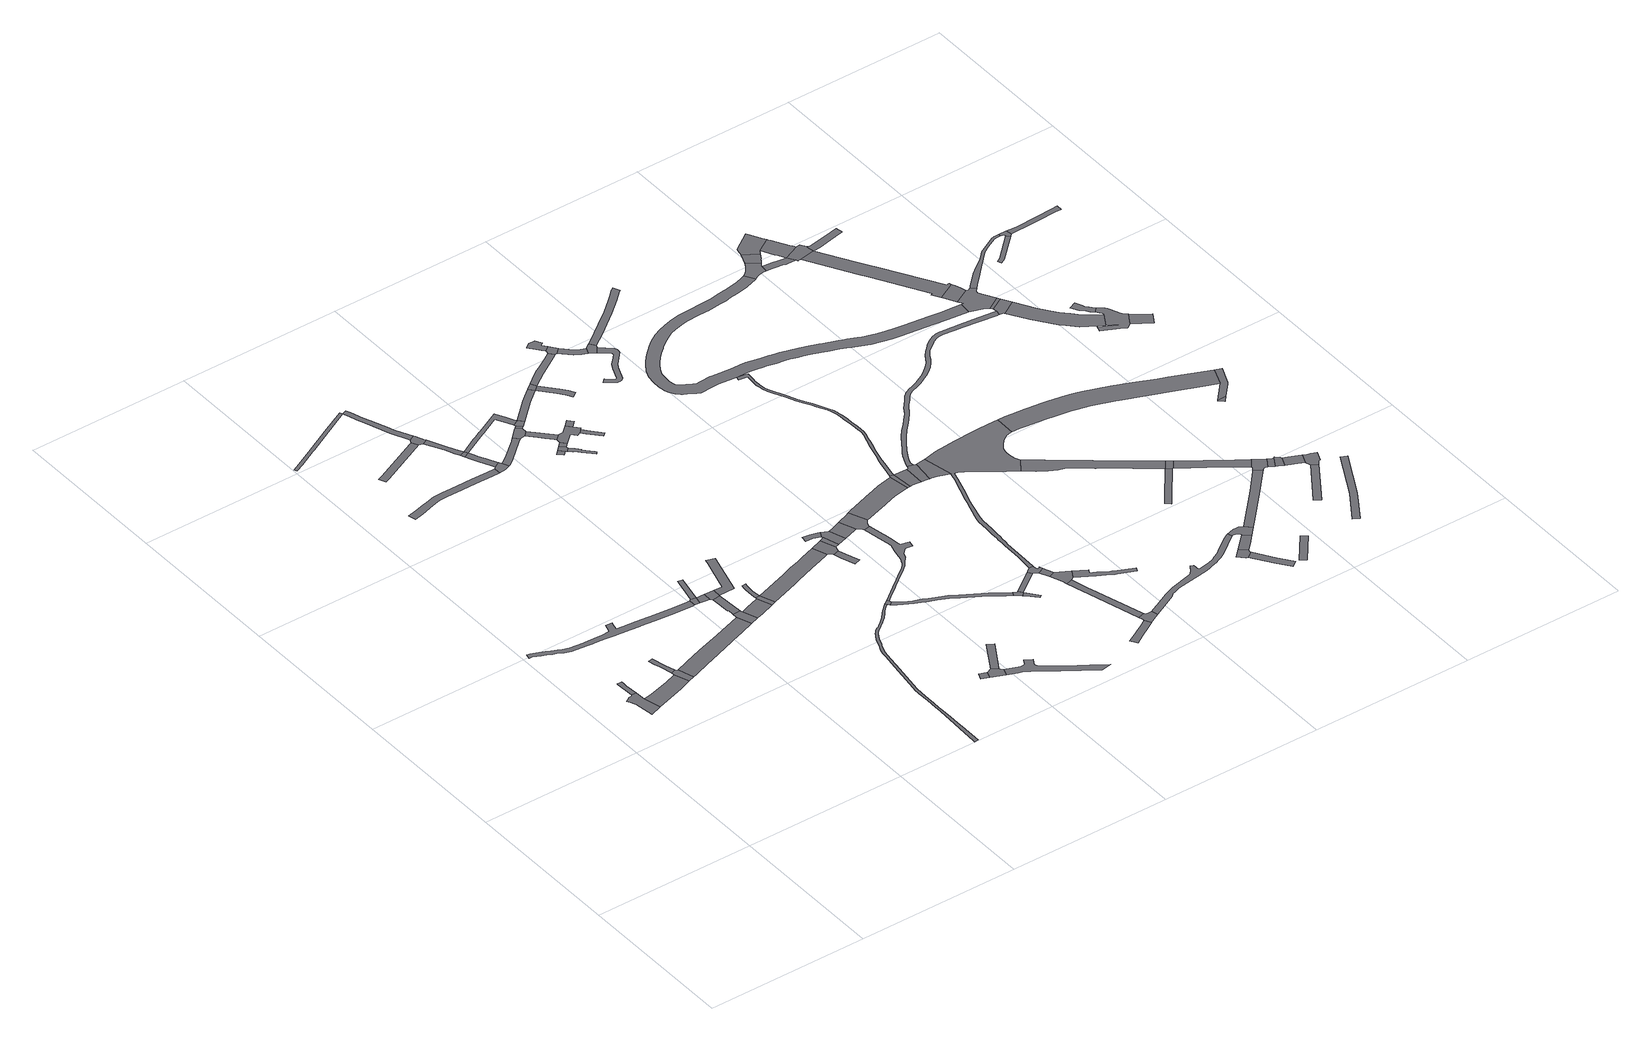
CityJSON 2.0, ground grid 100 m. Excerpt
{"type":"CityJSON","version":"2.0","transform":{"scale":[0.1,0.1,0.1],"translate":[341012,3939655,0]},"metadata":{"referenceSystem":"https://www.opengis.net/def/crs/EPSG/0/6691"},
"CityObjects":{
"road1":{"type":"Road","geometry":[{"type":"MultiSurface","lod":"1","boundaries":[[[0,1,2,3,4,5,6,7,8,9,10,11]]]}]},
"road2":{"type":"Road","geometry":[{"type":"MultiSurface","lod":"1","boundaries":[[[12,13,14,15,16,2,1]]]}]},
"road3":{"type":"Road","attributes":{"function":"2","RoadStructureAttribute.sectionType":"1"},"geometry":[{"type":"MultiSurface","lod":"1","boundaries":[[[17,18,19,20,21,0,11]]]}]},
"road4":{"type":"Road","attributes":{"RoadStructureAttribute.sectionType":"1"},"geometry":[{"type":"MultiSurface","lod":"1","boundaries":[[[22,23,24,25,26,27,28]]]}]},
"road5":{"type":"Road","geometry":[{"type":"MultiSurface","lod":"1","boundaries":[[[29,28,27,19,18,30,31]]]}]},
"road6":{"type":"Road","geometry":[{"type":"MultiSurface","lod":"1","boundaries":[[[32,33,34,35,36,37,38,39,40,41,42,43,44,45,46,47,48,49,50,51,52,53,54,55,56,57,58,59,60,61,62,63,64,65,66,67,68,69,70,71,72,73,74,75,76,77,78,79,80,81]]]}]},
"road7":{"type":"Road","attributes":{"function":"2","RoadStructureAttribute.sectionType":"1"},"geometry":[{"type":"MultiSurface","lod":"1","boundaries":[[[30,82,83,84,85,86,87,88,89,90,91,92,93,31]]]}]},
"road8":{"type":"Road","attributes":{"RoadStructureAttribute.sectionType":"1"},"geometry":[{"type":"MultiSurface","lod":"1","boundaries":[[[94,95,96,97,98,99,100,101,102,103,104,105,106]]]}]},
"road9":{"type":"Road","attributes":{"RoadStructureAttribute.sectionType":"1"},"geometry":[{"type":"MultiSurface","lod":"1","boundaries":[[[107,108,109,110,111,112,113,114,115,116,117,118,119,120,121,122,123,124,125]]]}]},
"road10":{"type":"Road","geometry":[{"type":"MultiSurface","lod":"1","boundaries":[[[126,127,57,56,128]]]}]},
"road11":{"type":"Road","attributes":{"RoadStructureAttribute.sectionType":"1"},"geometry":[{"type":"MultiSurface","lod":"1","boundaries":[[[129,130,131,132,133,134,135]]]}]},
"road12":{"type":"Road","attributes":{"RoadStructureAttribute.sectionType":"1"},"geometry":[{"type":"MultiSurface","lod":"1","boundaries":[[[136,126,128,137,138]]]}]},
"road13":{"type":"Road","geometry":[{"type":"MultiSurface","lod":"1","boundaries":[[[139,140,89,88,141,142]]]}]},
"road14":{"type":"Road","attributes":{"RoadStructureAttribute.sectionType":"1"},"geometry":[{"type":"MultiSurface","lod":"1","boundaries":[[[126,143,144,145,146,127]]]}]},
"road15":{"type":"Road","attributes":{"RoadStructureAttribute.sectionType":"1"},"geometry":[{"type":"MultiSurface","lod":"1","boundaries":[[[147,148,149,150,140,139,151]]]}]},
"road16":{"type":"Road","geometry":[{"type":"MultiSurface","lod":"1","boundaries":[[[152,153,136,138,147,151]]]}]},
"road17":{"type":"Road","attributes":{"function":"2","RoadStructureAttribute.sectionType":"1"},"geometry":[{"type":"MultiSurface","lod":"1","boundaries":[[[154,155,142,141,156,157]]]}]},
"road18":{"type":"Road","attributes":{"RoadStructureAttribute.sectionType":"1"},"geometry":[{"type":"MultiSurface","lod":"1","boundaries":[[[106,158,159,160,161,162,163,164,165,166,167,168,169]]]}]},
"road19":{"type":"Road","geometry":[{"type":"MultiSurface","lod":"1","boundaries":[[[170,154,157,171,172,173,174]]]}]},
"road20":{"type":"Road","geometry":[{"type":"MultiSurface","lod":"1","boundaries":[[[134,175,176,177,178,163,162,135]]]}]},
"road21":{"type":"Road","attributes":{"RoadStructureAttribute.sectionType":"1"},"geometry":[{"type":"MultiSurface","lod":"1","boundaries":[[[152,179,180,181,182,183,184,153]]]}]},
"road22":{"type":"Road","geometry":[{"type":"MultiSurface","lod":"1","boundaries":[[[173,185,186,187,188,189,190,191,192,193,194,174]]]}]},
"road23":{"type":"Road","attributes":{"RoadStructureAttribute.sectionType":"1"},"geometry":[{"type":"MultiSurface","lod":"1","boundaries":[[[195,196,197,198,199,200,201,202,203,204,205,206,207,208,209,210,211,212,213,214,215,216,217,218,219,220,221,222,223,224,225,226,227,228,229,230,231,232,233,234,235,236,237,238,239,240,241,242,243,244,245,246,247,248,249,250,251,252,253,254,255,256,257,258,259,260,261,262,263,264,265,266,267,268,269]]]}]},
"road24":{"type":"Road","geometry":[{"type":"MultiSurface","lod":"1","boundaries":[[[270,271,272,273,274]]]}]},
"road25":{"type":"Road","attributes":{"RoadStructureAttribute.sectionType":"1"},"geometry":[{"type":"MultiSurface","lod":"1","boundaries":[[[275,276,277,278,273,272,279,280,281,282,283,284,285]]]}]},
"road26":{"type":"Road","geometry":[{"type":"MultiSurface","lod":"1","boundaries":[[[286,287,288,289,290,291,292,285,284,293,107,125]]]}]},
"road27":{"type":"Road","geometry":[{"type":"MultiSurface","lod":"1","boundaries":[[[294,295,296,297]]]}]},
"road28":{"type":"Road","geometry":[{"type":"MultiSurface","lod":"1","boundaries":[[[298,299,300,301,302,303,304,305,294,297]]]}]},
"road29":{"type":"Road","attributes":{"RoadStructureAttribute.sectionType":"1"},"geometry":[{"type":"MultiSurface","lod":"1","boundaries":[[[306,307,308,309,310,311,312,313,314,270,315,316,317,318,176,175,319,320,321,271,270,274,322,323,324,325,326,327,328,329,330]]]}]},
"road30":{"type":"Road","attributes":{"RoadStructureAttribute.sectionType":"1"},"geometry":[{"type":"MultiSurface","lod":"1","boundaries":[[[331,332,333,291,290,334,335,336,337,338,339]]]}]},
"road31":{"type":"Road","attributes":{"function":"2","RoadStructureAttribute.sectionType":"1"},"geometry":[{"type":"MultiSurface","lod":"1","boundaries":[[[340,341,342,343,344,345,346,347,348,349,350,351,172,171]]]}]},
"road32":{"type":"Road","attributes":{"RoadStructureAttribute.sectionType":"1"},"geometry":[{"type":"MultiSurface","lod":"1","boundaries":[[[302,352,353,303]]]}]},
"road33":{"type":"Road","geometry":[{"type":"MultiSurface","lod":"1","boundaries":[[[354,355,356,357,358,269,268,359]]]}]},
"road34":{"type":"Road","geometry":[{"type":"MultiSurface","lod":"1","boundaries":[[[360,361,362,363,364,365,339,338,366]]]}]},
"road35":{"type":"Road","geometry":[{"type":"MultiSurface","lod":"1","boundaries":[[[367,368,369,370]]]}]},
"road36":{"type":"Road","geometry":[{"type":"MultiSurface","lod":"1","boundaries":[[[371,372,373,374,367,370]]]}]},
"road37":{"type":"Road","attributes":{"RoadStructureAttribute.sectionType":"1"},"geometry":[{"type":"MultiSurface","lod":"1","boundaries":[[[362,361,375,376]]]}]},
"road38":{"type":"Road","attributes":{"RoadStructureAttribute.sectionType":"1"},"geometry":[{"type":"MultiSurface","lod":"1","boundaries":[[[377,378,379,380,381,360,366]]]}]},
"road39":{"type":"Road","attributes":{"RoadStructureAttribute.sectionType":"1"},"geometry":[{"type":"MultiSurface","lod":"1","boundaries":[[[374,373,382,383]]]}]},
"road40":{"type":"Road","attributes":{"RoadStructureAttribute.sectionType":"1"},"geometry":[{"type":"MultiSurface","lod":"1","boundaries":[[[384,385,386,387,388,389,390,391,392,393,394,395,396,397,398,399,400,401,402,403,404,299,298]]]}]},
"road41":{"type":"Road","geometry":[{"type":"MultiSurface","lod":"1","boundaries":[[[375,405,406,306,330,376]]]}]},
"road42":{"type":"Road","attributes":{"RoadStructureAttribute.sectionType":"1"},"geometry":[{"type":"MultiSurface","lod":"1","boundaries":[[[407,408,409,410,411,412,413,414,415,416,417,418,372,371]]]}]},
"road43":{"type":"Road","geometry":[{"type":"MultiSurface","lod":"1","boundaries":[[[419,420,421,422,381,380,383,382,423,424,425,426,427,428]]]}]},
"road44":{"type":"Road","geometry":[{"type":"MultiSurface","lod":"1","boundaries":[[[429,430,431,346,345,432,433]]]}]},
"road45":{"type":"Road","attributes":{"RoadStructureAttribute.sectionType":"1"},"geometry":[{"type":"MultiSurface","lod":"1","boundaries":[[[434,435,436,437,429,433]]]}]},
"road46":{"type":"Road","geometry":[{"type":"MultiSurface","lod":"1","boundaries":[[[438,439,440,441,442,443,444]]]}]},
"road47":{"type":"Road","attributes":{"RoadStructureAttribute.sectionType":"1"},"geometry":[{"type":"MultiSurface","lod":"1","boundaries":[[[405,445,446,447,448,449,406]]]}]},
"road48":{"type":"Road","attributes":{"RoadStructureAttribute.sectionType":"1"},"geometry":[{"type":"MultiSurface","lod":"1","boundaries":[[[450,451,452,453,454,455,456,457,458,459,460,461,462,463,464,465,466,467,468,469,470,471,472,473,474,475,476,477,354,359]]]}]},
"road49":{"type":"Road","attributes":{"function":"2","RoadStructureAttribute.sectionType":"1"},"geometry":[{"type":"MultiSurface","lod":"1","boundaries":[[[478,431,430,479,480,481]]]}]},
"road50":{"type":"Road","geometry":[{"type":"MultiSurface","lod":"1","boundaries":[[[482,483,484,419,428]]]}]},
"road51":{"type":"Road","attributes":{"RoadStructureAttribute.sectionType":"1"},"geometry":[{"type":"MultiSurface","lod":"1","boundaries":[[[485,486,487,488,426,425]]]}]},
"road52":{"type":"Road","geometry":[{"type":"MultiSurface","lod":"1","boundaries":[[[489,481,480,490,491,492,438,444]]]}]},
"road53":{"type":"Road","geometry":[{"type":"MultiSurface","lod":"1","boundaries":[[[355,493,494,495,496,497,498,499,500,501,502,503,504,505,506,507,508,509,510,511,512,513,514,515,516,517,518,519,520,521,522,523,524,525,526,527,528,529,530,531,532,533,356]]]}]},
"road54":{"type":"Road","attributes":{"function":"2","RoadStructureAttribute.sectionType":"1"},"geometry":[{"type":"MultiSurface","lod":"1","boundaries":[[[534,535,491,490,536,537]]]}]},
"road55":{"type":"Road","geometry":[{"type":"MultiSurface","lod":"1","boundaries":[[[538,447,446,539]]]}]},
"road56":{"type":"Road","attributes":{"RoadStructureAttribute.sectionType":"1"},"geometry":[{"type":"MultiSurface","lod":"1","boundaries":[[[446,540,541,542,543,544,545,539]]]}]},
"road57":{"type":"Road","geometry":[{"type":"MultiSurface","lod":"1","boundaries":[[[546,516,515,547,548,549,550,551,552,553,534,537]]]}]},
"road58":{"type":"Road","geometry":[{"type":"MultiSurface","lod":"1","boundaries":[[[554,555,465,464,556,557]]]}]},
"road59":{"type":"Road","geometry":[{"type":"MultiSurface","lod":"1","boundaries":[[[556,558,559,560,561,557]]]}]},
"road60":{"type":"Road","attributes":{"RoadStructureAttribute.sectionType":"1"},"geometry":[{"type":"MultiSurface","lod":"1","boundaries":[[[562,563,564,565,566,538,539,567,568,569,570]]]}]},
"road61":{"type":"Road","attributes":{"RoadStructureAttribute.sectionType":"1"},"geometry":[{"type":"MultiSurface","lod":"1","boundaries":[[[571,572,573,574,554,557]]]}]},
"road62":{"type":"Road","attributes":{"RoadStructureAttribute.sectionType":"1"},"geometry":[{"type":"MultiSurface","lod":"1","boundaries":[[[575,576,577,578,579,580,581,582,583]]]}]},
"road63":{"type":"Road","geometry":[{"type":"MultiSurface","lod":"1","boundaries":[[[584,585,586,587,588,589,590,591,592,593,594]]]}]},
"road64":{"type":"Road","attributes":{"function":"2","RoadStructureAttribute.sectionType":"1"},"geometry":[{"type":"MultiSurface","lod":"1","boundaries":[[[595,596,597,598,599,600,551,550,601,602,603,604,605,606,607]]]}]},
"road65":{"type":"Road","geometry":[{"type":"MultiSurface","lod":"1","boundaries":[[[608,609,610,611,612,613,614,615,616,573,572]]]}]},
"road66":{"type":"Road","geometry":[{"type":"MultiSurface","lod":"1","boundaries":[[[591,590,617,570,569,618,619]]]}]},
"road67":{"type":"Road","attributes":{"RoadStructureAttribute.sectionType":"1"},"geometry":[{"type":"MultiSurface","lod":"1","boundaries":[[[609,608,620,621]]]}]},
"road68":{"type":"Road","attributes":{"RoadStructureAttribute.sectionType":"1"},"geometry":[{"type":"MultiSurface","lod":"1","boundaries":[[[622,623,624,625,626,627,628,629,630]]]}]},
"road69":{"type":"Road","geometry":[{"type":"MultiSurface","lod":"1","boundaries":[[[631,632,625,624,633,578,577,634,635,636]]]}]},
"road70":{"type":"Road","geometry":[{"type":"MultiSurface","lod":"1","boundaries":[[[637,621,620,638,630,629,639,640]]]}]},
"road71":{"type":"Road","attributes":{"RoadStructureAttribute.sectionType":"1"},"geometry":[{"type":"MultiSurface","lod":"1","boundaries":[[[618,641,642,643,644,645,646,619]]]}]},
"road72":{"type":"Road","attributes":{"RoadStructureAttribute.sectionType":"1"},"geometry":[{"type":"MultiSurface","lod":"1","boundaries":[[[647,648,649,650,651,652,653,654,655,656,657,658,659,660,661,662,663,664,665,666,667,668,669,670,671,672,673,674,675,676]]]}]},
"road73":{"type":"Road","geometry":[{"type":"MultiSurface","lod":"1","boundaries":[[[677,644,643,678,647,676,679]]]}]},
"road74":{"type":"Road","geometry":[{"type":"MultiSurface","lod":"1","boundaries":[[[680,681,595,607,682,683]]]}]},
"road75":{"type":"Road","attributes":{"RoadStructureAttribute.sectionType":"1"},"geometry":[{"type":"MultiSurface","lod":"1","boundaries":[[[684,685,686,687,688,689,690,691,692,693,694,695,696,637,640]]]}]},
"road76":{"type":"Road","attributes":{"function":"2","RoadStructureAttribute.sectionType":"1"},"geometry":[{"type":"MultiSurface","lod":"1","boundaries":[[[697,698,680,683,699,700,701,702]]]}]},
"road77":{"type":"Road","geometry":[{"type":"MultiSurface","lod":"1","boundaries":[[[703,704,705,706,707,708,709,697,702]]]}]},
"road78":{"type":"Road","attributes":{"RoadStructureAttribute.sectionType":"1"},"geometry":[{"type":"MultiSurface","lod":"1","boundaries":[[[680,710,711,712,713,714,715,716,717,718,719,720,721,722,723,724,725,726,727,728,729,730,731,732,733,734,735,736,737,738,739,740,741,742,743,744,745,746,747,748,749,750,751,752,753,754,755,756,757,758,759,760,761,762,763,764,765,766,767,768,769,770,771,772,773,774,775,776,777,778,779,780,781,782,783,784,785,786,681]]]}]},
"road79":{"type":"Road","geometry":[{"type":"MultiSurface","lod":"1","boundaries":[[[787,788,705,704,789,790,791,792,793]]]}]},
"road80":{"type":"Road","attributes":{"RoadStructureAttribute.sectionType":"1"},"geometry":[{"type":"MultiSurface","lod":"1","boundaries":[[[794,795,796,797,798,799,800,801,802,803,804,805,806,807,808,677,679]]]}]},
"road81":{"type":"Road","attributes":{"RoadStructureAttribute.sectionType":"1"},"geometry":[{"type":"MultiSurface","lod":"1","boundaries":[[[809,810,811,812,813,814,815,816,817,818,819,820,821,822,823,824,825,826,827,828,829,830,831,615,614,832,833,834,835,836,837,838,839,840,841,842,843,844,845,846,847,848,849,850,851,852,853,854,855,856,857,858,859,860,861,862,863,864,865,866,867,868,869,870,871,872,873,874,875,876,877,878,879,880,881,882,883,884,885,787,793]]]}]},
"road82":{"type":"Road","geometry":[{"type":"MultiSurface","lod":"1","boundaries":[[[886,887,888,889,890,891,892,893,894,895,896,897,898,899,900,901,902,903,904,905,906,907,908,636,635,909,910,911,912,913,914,915,916,917,918,919,920,921,922,923,924,925,926,927,928,929,930]]]}]},
"road83":{"type":"Road","geometry":[{"type":"MultiSurface","lod":"1","boundaries":[[[931,932,933,934,935,936,937,938]]]}]},
"road84":{"type":"Road","attributes":{"RoadStructureAttribute.sectionType":"1"},"geometry":[{"type":"MultiSurface","lod":"1","boundaries":[[[939,940,933,932,941,942,943]]]}]},
"road85":{"type":"Road","attributes":{"RoadStructureAttribute.sectionType":"1"},"geometry":[{"type":"MultiSurface","lod":"1","boundaries":[[[944,945,946,936,935]]]}]},
"road86":{"type":"Road","attributes":{"RoadStructureAttribute.sectionType":"1"},"geometry":[{"type":"MultiSurface","lod":"1","boundaries":[[[947,948,949,950,951,952,953,954,955,956,957,958,959,960,961,962,963,964,965,966,967,968,969,970,971,972,973,974,975,976,977,978,979,980,981,982,983,984,985,750,986,987,988,989,990,991,992,993,994,995,996,997,998,999,1000,1001,1002,1003,1004,1005,1006,1007,1008,1009,1010,1011,1012,1013,1014,1015,1016,1017,1018,1019,1020,1021,1022,1023,1024,1025,1026,1027,1028,1029,1030,1031,1032,1033,1034,1035,1036,1037,1038,1039,1040,1041,1042,1043,1044,1045,1046,1047,1048,1049,1050,1051,1052,1053,1054,1055,1056,1057,1058,1059,1060,1061,1062,1063,1064,1065,1066,1067,1068,1069,1070,1071,1072,1073,1074,1075,1076,1077,1078,1079,1080,1081,1082]]]}]},
"road87":{"type":"Road","attributes":{"function":"3","RoadStructureAttribute.sectionType":"1"},"geometry":[{"type":"MultiSurface","lod":"1","boundaries":[[[1083,1084,1085,1086,1087,1088,1089,1090,1091,1092,1093,1094,1095,863,862,1096,1097,1098,1099,1100,1101,1102,1103,1104,1105,1106,1107,1108,1109,1110,1111]]]}]},
"road88":{"type":"Road","geometry":[{"type":"MultiSurface","lod":"1","boundaries":[[[1112,1113,1114,1115,1116,1117,886,930,1118,1119,1120,1121,1122,1123,1124,1125,1126,946,945,1127,1128]]]}]},
"road89":{"type":"Road","attributes":{"RoadStructureAttribute.sectionType":"1"},"geometry":[{"type":"MultiSurface","lod":"1","boundaries":[[[1129,1130,1131,1132,1133,1134,1135,1136,1137,1138,1139,1140,1141,1142,1143,1144,1145,1146,1147,1148,1149,1150,1151,1152,1153,1154,1155,1156,1157,1158,1159,1160,1161,1162,1163,1164,1165,1166,1167,1168,1169,1170,1171,1172,1173,1174,707,706,1175,1176,1177,1178,1179,1180,1181,1182,1183,1184,1185,1186,1187,1188,1189,1190,1191,1192,1193,1194,1195,1196,1197,1198,1199,1200,1201,1202,1203,1204,1205,1206,1207,1208,1209,1210,1211,1212,1213,1214]]]}]},
"road90":{"type":"Road","attributes":{"RoadStructureAttribute.sectionType":"1"},"geometry":[{"type":"MultiSurface","lod":"1","boundaries":[[[1215,1216,1217,1218,1219,1220,1221,1111]]]}]},
"road91":{"type":"Road","attributes":{"RoadStructureAttribute.sectionType":"1"},"geometry":[{"type":"MultiSurface","lod":"1","boundaries":[[[1222,1223,1224,1225]]]}]},
"road92":{"type":"Road","geometry":[{"type":"MultiSurface","lod":"1","boundaries":[[[1111,1221,1226,1227,1228,1083]]]}]},
"road93":{"type":"Road","attributes":{"RoadStructureAttribute.sectionType":"1"},"geometry":[{"type":"MultiSurface","lod":"1","boundaries":[[[1127,1229,1230,1231,1232,1233,1234,1235,1236,1237,1128]]]}]},
"road94":{"type":"Road","geometry":[{"type":"MultiSurface","lod":"1","boundaries":[[[1238,1239,1240,1241,1242,1243,947,1082,1244,1245,1246,1247,1248,1249,1250,1251,1252,1253,1254]]]}]},
"road95":{"type":"Road","attributes":{"RoadStructureAttribute.sectionType":"1"},"geometry":[{"type":"MultiSurface","lod":"1","boundaries":[[[1255,1256,1257,1258,1259,1260,1261,1262,1238,1254]]]}]},
"road96":{"type":"Road","attributes":{"function":"3","RoadStructureAttribute.sectionType":"1"},"geometry":[{"type":"MultiSurface","lod":"1","boundaries":[[[1263,1264,1265,1266,1267,1268,1269,1228,1227,1270,1271,1272,1273,1274,1275]]]}]},
"road97":{"type":"Road","attributes":{"RoadStructureAttribute.sectionType":"1"},"geometry":[{"type":"MultiSurface","lod":"1","boundaries":[[[1276,1277,1278,1279,1280,1281,1282,1283,1250,1249,1284,1285,1286,1287,1288,1289,1290,1291]]]}]},
"road98":{"type":"Road","geometry":[{"type":"MultiSurface","lod":"1","boundaries":[[[1292,1293,1294,1295,1296,1297,1298,1299,1260,1259]]]}]},
"road99":{"type":"Road","attributes":{"RoadStructureAttribute.sectionType":"1"},"geometry":[{"type":"MultiSurface","lod":"1","boundaries":[[[1300,1301,1302,1303,1304,1293,1292,1305,1306,1307,1308,1276]]]}]},
"road100":{"type":"Road","attributes":{"function":"2","RoadStructureAttribute.sectionType":"1"},"geometry":[{"type":"MultiSurface","lod":"1","boundaries":[[[1309,1310,1311,1312,1313,1314,1315,1316,1317,1318,1319,1320,1321,1322,1323,1324,877,876,1325,1326,1327,1328,1329,1330,1331,1332,1333,1334,1335,1336,1337,1338,1339,1340]]]}]},
"road101":{"type":"Road","geometry":[{"type":"MultiSurface","lod":"1","boundaries":[[[1341,1342,1263,1275,1343,1344,1235,1234,1345,1346,1347]]]}]},
"road102":{"type":"Road","geometry":[{"type":"MultiSurface","lod":"1","boundaries":[[[1348,1349,1350,1351,1300,1276,1291,1352,1353,1354,1355,1356]]]}]},
"road103":{"type":"Road","attributes":{"function":"3","RoadStructureAttribute.sectionType":"1"},"geometry":[{"type":"MultiSurface","lod":"1","boundaries":[[[1357,1358,1359,1341,1347]]]}]},
"road104":{"type":"Road","attributes":{"RoadStructureAttribute.sectionType":"1"},"geometry":[{"type":"MultiSurface","lod":"1","boundaries":[[[1360,1361,1362,1363]]]}]},
"road105":{"type":"Road","geometry":[{"type":"MultiSurface","lod":"1","boundaries":[[[1364,1358,1357,1365,1366,1367,1368,1369]]]}]},
"road106":{"type":"Road","attributes":{"RoadStructureAttribute.sectionType":"7"},"geometry":[{"type":"MultiSurface","lod":"1","boundaries":[[[1370,1371,1372,1373,1374,1375,1355,1354,1376,1377,1378,1379,1380,1381,1382]]]}]},
"road107":{"type":"Road","attributes":{"RoadStructureAttribute.sectionType":"1"},"geometry":[{"type":"MultiSurface","lod":"1","boundaries":[[[1383,1384,1385,1386,1387,1388,1389]]]}]},
"road108":{"type":"Road","attributes":{"function":"3","RoadStructureAttribute.sectionType":"1"},"geometry":[{"type":"MultiSurface","lod":"1","boundaries":[[[1390,1391,1367,1366,1392,1393,1394]]]}]},
"road109":{"type":"Road","attributes":{"RoadStructureAttribute.sectionType":"1"},"geometry":[{"type":"MultiSurface","lod":"1","boundaries":[[[1355,1395,1396,1397,1398,1399,1400,1401,1402,1403,1404,1405,1406,1407,1356]]]}]},
"road110":{"type":"Road","geometry":[{"type":"MultiSurface","lod":"1","boundaries":[[[1363,1362,1408,1409,1410,1411,1412,1413,1390,1394]]]}]},
"road111":{"type":"Road","attributes":{"RoadStructureAttribute.sectionType":"1"},"geometry":[{"type":"MultiSurface","lod":"1","boundaries":[[[1414,1415,1416,1417,1418,1370,1382]]]}]},
"road112":{"type":"Road","geometry":[{"type":"MultiSurface","lod":"1","boundaries":[[[1419,1420,1421,1422,1423,1424,1425,1426,1427,1428,1429,1430,1431,1416,1415,1432,1016,1015,1433,1434,1435,1436]]]}]},
"road113":{"type":"Road","attributes":{"RoadStructureAttribute.sectionType":"1"},"geometry":[{"type":"MultiSurface","lod":"1","boundaries":[[[1437,1438,1439,1440,1419,1436]]]}]},
"road114":{"type":"Road","attributes":{"RoadStructureAttribute.sectionType":"1"},"geometry":[{"type":"MultiSurface","lod":"1","boundaries":[[[1439,1441,1442,1129,1214,1443,1444,1445,1446,1447,1448,1440]]]}]},
"road115":{"type":"Road","geometry":[{"type":"MultiSurface","lod":"1","boundaries":[[[1449,1450,1451,1452]]]}]},
"road116":{"type":"Road","attributes":{"RoadStructureAttribute.sectionType":"1"},"geometry":[{"type":"MultiSurface","lod":"1","boundaries":[[[1453,1454,1455,1456,1457,1458,1459,1447,1446,1460,1461,1462,1463,1464,1465,1466,1467]]]}]},
"road117":{"type":"Road","geometry":[{"type":"MultiSurface","lod":"1","boundaries":[[[1451,1468,1469,1470,1309,1340,1452]]]}]},
"road118":{"type":"Road","geometry":[{"type":"MultiSurface","lod":"1","boundaries":[[[1471,1472,1473,1474,1475,1476,1477,1478,1479,1480,1481]]]}]},
"road119":{"type":"Road","geometry":[{"type":"MultiSurface","lod":"1","boundaries":[[[1466,1482,1483,1484,1485,1486,1487,1488,1489,1490,1491,1492,1493,1494,1495,1496,1497,1498,1499,1481,1480,1500,1501,1502,1467]]]}]},
"road120":{"type":"Road","attributes":{"RoadStructureAttribute.sectionType":"1"},"geometry":[{"type":"MultiSurface","lod":"1","boundaries":[[[1503,1504,1505,1506,1507,1508,1509,1510,1511,1512,1428,1427,1513,1514,1515,1516,1517,1518,1519,1520,1521,1522,1523]]]}]},
"road121":{"type":"Road","geometry":[{"type":"MultiSurface","lod":"1","boundaries":[[[1524,1525,1492,1491,1526,1527]]]}]},
"road122":{"type":"Road","geometry":[{"type":"MultiSurface","lod":"1","boundaries":[[[1528,1529,1530,1531,1532,1533]]]}]},
"road123":{"type":"Road","geometry":[{"type":"MultiSurface","lod":"1","boundaries":[[[1532,1534,1535,1523,1522,1536,1533]]]}]},
"road124":{"type":"Road","attributes":{"RoadStructureAttribute.sectionType":"1"},"geometry":[{"type":"MultiSurface","lod":"1","boundaries":[[[1537,1538,1539,1540,1535,1534,1541,1542,1543,1544]]]}]}
},
"vertices":[
[312,1347,0],[309,1416,0],[279,1415,0],[274,1408,0],[264,1406,0],[256,1406,0],[223,1385,0],[236,1365,0],[242,1352,0],[249,1334,0],[267,1215,0],[338,1241,0],
[304,1495,0],[304,1524,0],[303,1536,0],[274,1536,0],[274,1525,0],
[525,1302,0],[597,1329,0],[563,1417,0],[494,1393,0],[363,1355,0],
[572,1515,0],[552,1598,0],[524,1592,0],[533,1554,0],[543,1516,0],[562,1438,0],[589,1450,0],
[600,1439,0],[637,1343,0],[605,1439,0],
[35,1993,0],[53,1991,0],[97,1972,0],[125,1960,0],[154,1946,0],[186,1934,0],[211,1920,0],[251,1906,0],[341,1895,0],[377,1891,0],[406,1889,0],[441,1886,0],[455,1884,0],[475,1881,0],[510,1875,0],[550,1872,0],[592,1869,0],[592,1868,0],[609,1867,0],[668,1860,0],[674,1860,0],[759,1851,0],[857,1841,0],[994,1833,0],[1010,1833,0],[1011,1878,0],[996,1878,0],[886,1885,0],[860,1886,0],[764,1896,0],[752,1897,0],[678,1905,0],[596,1913,0],[554,1917,0],[564,1956,0],[568,1971,0],[526,1975,0],[510,1923,0],[467,1922,0],[413,1923,0],[380,1924,0],[343,1924,0],[258,1935,0],[223,1948,0],[198,1961,0],[166,1974,0],[138,1987,0],[106,2001,0],[62,2020,0],[41,2024,0],
[660,1350,0],[765,1388,0],[801,1401,0],[982,1464,0],[991,1468,0],[1076,1497,0],[1157,1525,0],[1125,1616,0],[951,1555,0],[797,1507,0],[789,1504,0],[752,1492,0],
[496,4285,0],[336,4204,0],[300,4186,0],[182,4124,0],[163,4114,0],[57,4058,0],[10,4037,0],[18,4019,0],[66,4040,0],[183,4102,0],[194,4107,0],[309,4168,0],[505,4268,0],
[865,3406,0],[816,3407,0],[716,3408,0],[619,3410,0],[516,3410,0],[463,3407,0],[404,3393,0],[375,3385,0],[317,3370,0],[257,3354,0],[269,3308,0],[329,3324,0],[415,3351,0],[470,3364,0],[517,3367,0],[619,3367,0],[712,3365,0],[815,3364,0],[865,3364,0],
[1052,1877,0],[1023,1885,0],[1043,1832,0],
[631,3845,0],[349,3714,0],[321,3703,0],[338,3662,0],[367,3673,0],[667,3812,0],[647,3852,0],
[1105,1876,0],[1078,1828,0],[1103,1825,0],
[1172,1647,0],[1126,1648,0],[1211,1544,0],[1180,1635,0],
[1090,2045,0],[1089,2045,0],[1061,2052,0],[1056,2031,0],
[1114,1809,0],[1119,1688,0],[1125,1688,0],[1126,1649,0],[1164,1816,0],
[1165,1822,0],[1166,1874,0],
[1306,1680,0],[1225,1651,0],[1257,1560,0],[1341,1590,0],
[514,4244,0],[538,4169,0],[551,4134,0],[604,3983,0],[655,3875,0],[690,3891,0],[639,3997,0],[628,4023,0],[584,4136,0],[569,4179,0],[543,4253,0],[533,4278,0],
[1307,1682,0],[1367,1599,0],[1335,1691,0],[1333,1692,0],[1306,1689,0],
[692,3807,0],[723,3822,0],[719,3828,0],[694,3882,0],
[1264,1822,0],[1340,2091,0],[1288,2106,0],[1278,2073,0],[1260,2008,0],[1221,1872,0],
[1329,1725,0],[1328,1749,0],[1331,1775,0],[1333,1800,0],[1335,1816,0],[1310,1813,0],[1307,1797,0],[1304,1775,0],[1303,1743,0],[1303,1722,0],
[1810,1228,0],[1778,1198,0],[1762,1179,0],[1738,1152,0],[1707,1125,0],[1684,1107,0],[1672,1097,0],[1668,1094,0],[1665,1097,0],[1661,1094,0],[1648,1084,0],[1644,1080,0],[1636,1072,0],[1631,1066,0],[1628,1062,0],[1625,1057,0],[1617,1045,0],[1604,1021,0],[1585,977,0],[1582,969,0],[1576,954,0],[1570,940,0],[1563,923,0],[1559,904,0],[1555,877,0],[1549,838,0],[1539,773,0],[1509,569,0],[1507,551,0],[1504,509,0],[1505,437,0],[1504,395,0],[1503,362,0],[1504,319,0],[1503,273,0],[1499,188,0],[1498,143,0],[1492,14,0],[1490,2,0],[1515,3,0],[1517,147,0],[1517,193,0],[1518,251,0],[1518,276,0],[1517,338,0],[1517,358,0],[1518,399,0],[1518,475,0],[1522,549,0],[1556,787,0],[1564,836,0],[1569,875,0],[1573,901,0],[1578,918,0],[1596,963,0],[1598,968,0],[1618,1014,0],[1630,1037,0],[1637,1050,0],[1640,1054,0],[1642,1057,0],[1647,1062,0],[1654,1069,0],[1658,1073,0],[1670,1082,0],[1713,1114,0],[1714,1115,0],[1715,1115,0],[1715,1116,0],[1747,1143,0],[1771,1171,0],[1787,1190,0],[1818,1219,0],[1831,1228,0],[1823,1238,0],
[823,3622,0],[790,3606,0],[800,3584,0],[835,3599,0],[835,3600,0],
[912,3442,0],[878,3507,0],[859,3547,0],[850,3566,0],[814,3553,0],[817,3546,0],[836,3504,0],[848,3478,0],[873,3428,0],[876,3418,0],[913,3439,0],
[884,3364,0],[899,3366,0],[911,3369,0],[917,3371,0],[942,3381,0],[925,3423,0],[922,3424,0],[872,3410,0],
[1904,442,0],[1859,459,0],[1841,416,0],[1887,398,0],
[1970,365,0],[1987,408,0],[1980,416,0],[1975,425,0],[1973,432,0],[1935,455,0],[1926,449,0],[1914,444,0],
[1208,3666,0],[1190,3701,0],[1179,3723,0],[1147,3789,0],[997,3713,0],[985,3707,0],[983,3706,0],[946,3686,0],[926,3676,0],[820,3628,0],[809,3649,0],[777,3708,0],[742,3781,0],[750,3695,0],[776,3637,0],[786,3614,0],[951,3661,0],[993,3683,0],[997,3685,0],[1002,3687,0],[1122,3748,0],[1145,3703,0],[1158,3675,0],[1162,3667,0],[1172,3648,0],
[1078,3543,0],[966,3448,0],[933,3426,0],[953,3386,0],[974,3402,0],[990,3415,0],[1104,3513,0],[1128,3534,0],[1100,3564,0],
[1545,1661,0],[1578,1673,0],[1643,1696,0],[1741,1730,0],[1761,1737,0],[1833,1761,0],[1800,1851,0],[1712,1819,0],[1670,1806,0],[1612,1787,0],[1554,1766,0],[1545,1763,0],
[2080,613,0],[2041,636,0],
[1861,1233,0],[1856,1246,0],[1848,1256,0],[1842,1251,0],[1830,1242,0],[1842,1215,0],
[1190,3565,0],[1191,3597,0],[1164,3626,0],[1157,3619,0],[1120,3584,0],[1105,3569,0],[1161,3538,0],
[1226,3333,0],[1202,3309,0],[1230,3281,0],[1254,3304,0],
[1262,3297,0],[1283,3320,0],[1282,3330,0],[1254,3359,0],
[1203,3608,0],[1177,3637,0],
[1211,3485,0],[1236,3458,0],[1272,3420,0],[1280,3411,0],[1309,3439,0],
[1305,3352,0],[1277,3382,0],
[2033,340,0],[2052,332,0],[2069,325,0],[2093,310,0],[2136,280,0],[2222,220,0],[2403,94,0],[2466,103,0],[2428,129,0],[2378,164,0],[2265,242,0],[2246,255,0],[2158,322,0],[2151,327,0],[2142,347,0],[2149,357,0],[2165,386,0],[2122,411,0],[2102,376,0],[2078,373,0],[2049,385,0],
[1237,3638,0],[1210,3667,0],
[1286,3275,0],[1292,3274,0],[1319,3246,0],[1338,3224,0],[1357,3204,0],[1373,3186,0],[1385,3200,0],[1378,3208,0],[1360,3228,0],[1329,3261,0],[1333,3265,0],[1309,3292,0],
[1386,3479,0],[1346,3443,0],[1343,3440,0],[1336,3440,0],[1364,3406,0],[1390,3376,0],[1409,3384,0],[1432,3404,0],[1440,3416,0],[1413,3450,0],
[1898,1753,0],[1906,1786,0],[1873,1878,0],[1857,1749,0],[1860,1741,0],
[1874,1695,0],[1903,1608,0],[1941,1620,0],[1912,1707,0],
[1915,1935,0],[1905,1940,0],[1859,1953,0],[1817,1959,0],[1810,1921,0],[1854,1916,0],[1898,1900,0],
[1359,3753,0],[1441,3820,0],[1417,3850,0],[1367,3810,0],[1333,3784,0],
[1855,1202,0],[1869,1191,0],[1897,1174,0],[1949,1147,0],[1985,1132,0],[2009,1122,0],[2023,1116,0],[2064,1098,0],[2123,1073,0],[2171,1040,0],[2240,1002,0],[2303,962,0],[2339,936,0],[2378,909,0],[2411,889,0],[2422,911,0],[2392,929,0],[2317,983,0],[2253,1023,0],[2184,1062,0],[2135,1095,0],[2073,1122,0],[2019,1145,0],[2008,1150,0],[1993,1156,0],[1959,1170,0],[1909,1196,0],[1884,1212,0],
[1880,1880,0],[1907,1787,0],[1934,1795,0],[1902,1891,0],
[1434,3470,0],[1447,3482,0],[1420,3511,0],
[1434,3356,0],[1495,3287,0],[1518,3306,0],[1453,3380,0],
[1902,1897,0],[1994,1815,0],[1962,1914,0],[1958,1914,0],
[1884,1269,0],[1918,1294,0],[1942,1312,0],[1962,1328,0],[2001,1358,0],[2043,1389,0],[2076,1414,0],[2103,1438,0],[2122,1461,0],[2148,1491,0],[2150,1493,0],[2156,1510,0],[2162,1527,0],[2194,1555,0],[2240,1549,0],[2248,1588,0],[2195,1598,0],[2191,1619,0],[2186,1658,0],[2177,1714,0],[2175,1721,0],[2165,1775,0],[2157,1820,0],[2119,1813,0],[2134,1724,0],[2137,1707,0],[2147,1652,0],[2151,1621,0],[2148,1612,0],[2136,1564,0],[2128,1526,0],[2120,1497,0],[2109,1470,0],[2104,1462,0],[2094,1446,0],[2069,1423,0],[2036,1399,0],[1994,1367,0],[1964,1345,0],[1911,1303,0],[1877,1278,0],
[2048,1946,0],[2001,1929,0],[2075,1841,0],[2085,1846,0],
[1454,3880,0],[1472,3846,0],
[1520,3727,0],[1547,3692,0],[1570,3655,0],[1604,3676,0],[1580,3714,0],[1551,3752,0],
[2108,1830,0],[2155,1827,0],[2163,1848,0],[2174,1865,0],[2182,1870,0],[2137,1981,0],[2110,1969,0],[2070,1954,0],
[2452,903,0],[2449,900,0],[2448,856,0],[2468,876,0],
[2460,844,0],[2495,807,0],[2513,788,0],[2531,801,0],
[1675,4025,0],[1621,3993,0],[1583,3970,0],[1539,3943,0],[1486,3904,0],[1561,3909,0],[1697,3993,0],[1714,4004,0],[1685,4034,0],
[2599,972,0],[2605,977,0],[2587,1002,0],[2580,997,0],
[2744,196,0],[2822,242,0],[2858,263,0],[2836,299,0],[2782,268,0],[2761,256,0],[2725,236,0],[2671,206,0],[2695,163,0],
[1680,4161,0],[1656,4163,0],[1624,4137,0],[1666,4084,0],[1675,4073,0],[1684,4065,0],[1689,4056,0],[1721,4081,0],[1698,4110,0],[1716,4123,0],[1696,4163,0],
[2498,2091,0],[2402,2071,0],[2359,2057,0],[2298,2037,0],[2240,2019,0],[2164,1991,0],[2208,1879,0],[2279,1903,0],[2335,1920,0],[2393,1939,0],[2435,1950,0],[2511,1964,0],[2518,1965,0],
[2636,964,0],[2675,981,0],[2666,1002,0],[2665,1001,0],[2653,990,0],[2645,1009,0],[2645,1027,0],[2620,1028,0],[2594,1007,0],
[1690,4050,0],[1725,4007,0],[1756,4037,0],
[2661,903,0],[2701,920,0],
[2728,693,0],[2739,653,0],[2830,339,0],[2871,351,0],[2864,366,0],[2772,682,0],[2766,704,0],[2738,809,0],[2699,799,0],
[2895,338,0],[2878,342,0],[2838,312,0],[2865,267,0],[2925,301,0],[2915,341,0],
[2783,871,0],[2691,828,0],[2754,823,0],[2756,825,0],
[1787,3940,0],[1825,3918,0],[1858,3905,0],[1873,3945,0],[1844,3956,0],[1815,3974,0],
[1898,3880,0],[1958,3835,0],[1960,3816,0],[1940,3794,0],[1902,3758,0],[1885,3725,0],[1851,3646,0],[1844,3641,0],[1812,3662,0],[1792,3678,0],[1773,3659,0],[1808,3629,0],[1834,3612,0],[1848,3609,0],[1859,3612,0],[1868,3618,0],[1875,3625,0],[1912,3712,0],[1927,3740,0],[1961,3773,0],[1978,3791,0],[1994,3812,0],[1998,3820,0],[2001,3827,0],[2001,3835,0],[2000,3841,0],[1998,3850,0],[1993,3858,0],[1989,3862,0],[1927,3919,0],
[1908,3970,0],[1871,3901,0],[1933,3935,0],
[2524,2098,0],[2502,2104,0],[2529,1967,0],[2538,1968,0],
[2863,762,0],[2932,722,0],[2943,715,0],[2951,711,0],[2961,707,0],[3062,663,0],[3074,690,0],[2965,738,0],[2956,742,0],[2946,748,0],[2887,783,0],[2850,804,0],[2861,825,0],
[2609,2096,0],[2541,2097,0],[2553,1969,0],[2565,1969,0],[2578,1967,0],[2607,1964,0],
[2637,1960,0],[2658,1957,0],[2675,2100,0],[2662,2104,0],[2627,2116,0],[2620,2096,0],[2610,2096,0],
[2527,2113,0],[2534,2152,0],[2545,2206,0],[2551,2235,0],[2556,2255,0],[2562,2280,0],[2573,2321,0],[2581,2347,0],[2587,2363,0],[2598,2399,0],[2611,2445,0],[2618,2466,0],[2624,2495,0],[2623,2524,0],[2622,2564,0],[2620,2600,0],[2618,2630,0],[2615,2670,0],[2610,2697,0],[2608,2713,0],[2607,2715,0],[2604,2734,0],[2592,2761,0],[2564,2818,0],[2548,2850,0],[2531,2878,0],[2508,2926,0],[2484,2978,0],[2468,3013,0],[2447,3053,0],[2435,3079,0],[2428,3104,0],[2423,3133,0],[2421,3154,0],[2421,3175,0],[2423,3188,0],[2425,3201,0],[2427,3236,0],[2429,3257,0],[2415,3260,0],[2363,3271,0],[2358,3243,0],[2412,3237,0],[2410,3203,0],[2406,3177,0],[2406,3153,0],[2408,3131,0],[2413,3100,0],[2421,3074,0],[2433,3047,0],[2454,3007,0],[2470,2972,0],[2494,2920,0],[2518,2871,0],[2535,2842,0],[2551,2811,0],[2579,2755,0],[2590,2729,0],[2593,2713,0],[2594,2706,0],[2596,2694,0],[2600,2668,0],[2603,2629,0],[2605,2599,0],[2607,2564,0],[2608,2523,0],[2609,2496,0],[2603,2469,0],[2595,2443,0],[2589,2422,0],[2583,2403,0],[2572,2367,0],[2559,2325,0],[2548,2285,0],[2534,2237,0],[2527,2210,0],[2519,2169,0],
[2737,2109,0],[2730,2108,0],[2669,1956,0],[2702,1949,0],[2731,1941,0],[2758,1932,0],[2772,1922,0],
[2013,3992,0],[2164,4107,0],[2165,4107,0],[2253,4181,0],[2282,4209,0],[2304,4230,0],[2319,4238,0],[2298,4277,0],[2297,4276,0],[2279,4265,0],[2252,4240,0],[2212,4203,0],[2138,4141,0],[2103,4114,0],[1987,4026,0],
[2768,1909,0],[2760,1872,0],[2731,1784,0],[2728,1777,0],[2721,1754,0],[2707,1717,0],[2694,1675,0],[2685,1645,0],[2682,1634,0],[2679,1627,0],[2657,1559,0],[2651,1542,0],[2643,1499,0],[2642,1469,0],[2640,1432,0],[2637,1377,0],[2635,1337,0],[2633,1318,0],[2633,1284,0],[2633,1257,0],[2630,1138,0],[2628,1114,0],[2623,1043,0],[2645,1028,0],[2649,1168,0],[2651,1257,0],[2654,1280,0],[2657,1318,0],[2658,1326,0],[2661,1375,0],[2663,1398,0],[2664,1414,0],[2666,1464,0],[2668,1493,0],[2674,1532,0],[2697,1621,0],[2705,1648,0],[2712,1670,0],[2724,1711,0],[2738,1748,0],[2777,1867,0],[2786,1905,0],[2789,1918,0],[2810,1911,0],[2839,1896,0],[2871,1877,0],[2904,1854,0],[2939,1829,0],[2967,1808,0],[2988,1791,0],[2989,1790,0],[3022,1766,0],[3057,1742,0],[3083,1723,0],[3141,1801,0],[3125,1834,0],[3118,1869,0],[3119,1901,0],[3120,1902,0],[3123,1919,0],[3129,1936,0],[3136,1946,0],[3147,1960,0],[3168,1983,0],[3196,2005,0],[3208,2011,0],[3225,2016,0],[3247,2020,0],[3250,2147,0],[3227,2147,0],[3128,2149,0],[3037,2143,0],[3000,2141,0],[2993,2141,0],[2959,2140,0],[2894,2133,0],[2824,2126,0],
[3638,632,0],[3627,628,0],[3604,615,0],[3571,592,0],[3526,559,0],[3492,533,0],[3459,515,0],[3442,506,0],[3412,496,0],[3339,480,0],[3336,481,0],[3332,485,0],[3330,521,0],[3313,531,0],[3306,521,0],[3292,498,0],[3272,477,0],[3261,471,0],[3127,437,0],[3100,426,0],[3063,412,0],[2972,368,0],[2931,348,0],[2948,311,0],[2972,323,0],[3079,378,0],[3090,389,0],[3094,391,0],[3119,401,0],[3151,413,0],[3271,432,0],[3290,434,0],[3331,439,0],[3361,445,0],[3382,452,0],[3401,457,0],[3422,464,0],[3443,472,0],[3460,479,0],[3479,488,0],[3499,498,0],[3508,503,0],[3525,514,0],[3640,602,0],[3647,605,0],
[3597,409,0],[3603,406,0],[3640,434,0],[3639,444,0],[3643,453,0],[3603,493,0],[3554,444,0],[3590,407,0],
[3750,273,0],[3722,311,0],[3683,283,0],[3745,199,0],[3784,227,0],
[3680,492,0],[3730,545,0],[3692,581,0],
[2917,3946,0],[2892,3936,0],[2858,3926,0],[2823,3919,0],[2784,3911,0],[2739,3905,0],[2703,3899,0],[2665,3894,0],[2623,3891,0],[2582,3888,0],[2517,3886,0],[2441,3881,0],[2388,3874,0],[2331,3859,0],[2282,3841,0],[2237,3821,0],[2186,3786,0],[2152,3758,0],[2118,3730,0],[2084,3696,0],[2059,3665,0],[2055,3660,0],[2042,3645,0],[2013,3601,0],[1992,3551,0],[1984,3496,0],[1983,3452,0],[1990,3403,0],[1999,3381,0],[2017,3351,0],[2041,3327,0],[2048,3323,0],[2067,3311,0],[2112,3285,0],[2132,3273,0],[2153,3275,0],[2192,3280,0],[2251,3280,0],[2346,3272,0],[2377,3270,0],[2435,3268,0],[2469,3264,0],[2496,3260,0],[2524,3256,0],[2549,3252,0],[2606,3238,0],[2657,3231,0],[2696,3221,0],[2700,3220,0],[2727,3213,0],[2756,3204,0],[2806,3187,0],[2881,3161,0],[2882,3160,0],[2945,3137,0],[2982,3122,0],[2999,3114,0],[3005,3112,0],[3054,3091,0],[3104,3071,0],[3169,3054,0],[3222,3041,0],[3274,3033,0],[3327,3027,0],[3378,3020,0],[3480,3006,0],[3549,2997,0],[3592,2992,0],[3685,2983,0],[3691,3058,0],[3651,3061,0],[3562,3069,0],[3490,3078,0],[3388,3092,0],[3337,3100,0],[3283,3106,0],[3236,3113,0],[3186,3124,0],[3127,3141,0],[3103,3150,0],[3082,3159,0],[3028,3182,0],[3006,3191,0],[2986,3199,0],[2972,3205,0],[2906,3229,0],[2885,3236,0],[2830,3256,0],[2780,3274,0],[2724,3291,0],[2675,3304,0],[2620,3315,0],[2615,3316,0],[2561,3327,0],[2509,3337,0],[2479,3342,0],[2440,3346,0],[2382,3347,0],[2266,3357,0],[2255,3358,0],[2190,3355,0],[2158,3353,0],[2145,3361,0],[2078,3401,0],[2068,3408,0],[2062,3422,0],[2057,3456,0],[2058,3472,0],[2058,3490,0],[2064,3531,0],[2078,3566,0],[2101,3600,0],[2115,3617,0],[2139,3646,0],[2167,3675,0],[2200,3701,0],[2206,3707,0],[2231,3727,0],[2276,3758,0],[2312,3778,0],[2352,3793,0],[2401,3806,0],[2447,3812,0],[2520,3817,0],[2570,3818,0],[2586,3819,0],[2627,3822,0],[2672,3825,0],[2713,3831,0],[2750,3837,0],[2795,3844,0],[2836,3852,0],[2874,3859,0],[2914,3870,0],[2948,3884,0],[2952,3886,0],
[3749,1335,0],[3677,1388,0],[3676,1389,0],[3624,1427,0],[3618,1432,0],[3562,1472,0],[3546,1484,0],[3443,1565,0],[3410,1590,0],[3348,1638,0],[3276,1692,0],[3266,1701,0],[3241,1722,0],[3102,1709,0],[3148,1671,0],[3191,1641,0],[3199,1635,0],[3225,1622,0],[3249,1612,0],[3282,1600,0],[3314,1582,0],[3338,1565,0],[3378,1537,0],[3415,1504,0],[3418,1501,0],[3530,1419,0],[3576,1384,0],[3620,1350,0],[3709,1282,0],
[3737,632,0],[3727,638,0],[3719,643,0],[3705,644,0],[3682,644,0],[3658,639,0],[3655,606,0],[3663,605,0],[3668,605,0],[3675,602,0],[3680,600,0],[3685,597,0],[3688,595,0],[3690,592,0],[3691,589,0],[3780,597,0],[3742,632,0],
[3804,2902,0],[3801,2901,0],[3791,2901,0],[3665,2917,0],[3582,2928,0],[3541,2929,0],[3521,2931,0],[3493,2934,0],[3459,2938,0],[3431,2936,0],[3402,2927,0],[3371,2910,0],[3338,2886,0],[3332,2879,0],[3319,2867,0],[3298,2849,0],[3272,2818,0],[3262,2799,0],[3241,2767,0],[3218,2743,0],[3191,2721,0],[3165,2701,0],[3133,2683,0],[3126,2679,0],[3097,2664,0],[3066,2652,0],[3032,2641,0],[3003,2625,0],[2999,2623,0],[2994,2620,0],[2987,2613,0],[2978,2604,0],[2960,2582,0],[2931,2549,0],[2914,2527,0],[2885,2483,0],[2853,2446,0],[2822,2412,0],[2789,2379,0],[2753,2335,0],[2722,2292,0],[2692,2246,0],[2677,2224,0],[2662,2201,0],[2646,2169,0],[2633,2136,0],[2657,2128,0],[2669,2159,0],[2684,2188,0],[2709,2227,0],[2743,2278,0],[2773,2320,0],[2808,2363,0],[2840,2394,0],[2872,2429,0],[2905,2468,0],[2951,2534,0],[2979,2565,0],[2996,2587,0],[2999,2590,0],[3017,2605,0],[3042,2618,0],[3076,2629,0],[3106,2640,0],[3144,2660,0],[3152,2665,0],[3179,2680,0],[3207,2701,0],[3235,2725,0],[3260,2751,0],[3276,2776,0],[3291,2804,0],[3317,2837,0],[3342,2859,0],[3354,2866,0],[3379,2885,0],[3385,2889,0],[3412,2904,0],[3433,2910,0],[3460,2910,0],[3487,2907,0],[3495,2906,0],[3530,2902,0],[3579,2896,0],[3789,2869,0],[3799,2868,0],
[3552,1077,0],[3536,1055,0],[3525,1041,0],[3555,1016,0],[3601,1078,0],[3732,1251,0],[3737,1258,0],
[3839,201,0],[3967,363,0],[3935,388,0],[3807,226,0],
[3741,1259,0],[3747,1259,0],[3784,1308,0],
[3795,614,0],[3812,632,0],[3991,822,0],[4029,864,0],[4103,946,0],[4116,960,0],[4071,991,0],[4062,978,0],[3953,857,0],
[2986,4031,0],[2979,4017,0],[2974,4004,0],[2973,4002,0],[2952,3974,0],[2936,3957,0],[2972,3898,0],[2982,3902,0],[2990,3904,0],[3000,3906,0],[3014,3908,0],[3037,3910,0],[3042,3955,0],[3039,3955,0],[3047,3964,0],[3049,3967,0],[3056,3976,0],
[3061,3983,0],[3067,3992,0],[3077,4008,0],[3078,4009,0],[3100,4047,0],[3013,4098,0],[2997,4060,0],[2997,4059,0],
[4119,1070,0],[4096,1086,0],[4068,1105,0],[4051,1117,0],[3987,1162,0],[3914,1214,0],[3859,1252,0],[3821,1206,0],[3960,1109,0],[3994,1084,0],[4041,1050,0],[4075,1026,0],[4083,1018,0],
[3191,3935,0],[3186,3935,0],[3175,3935,0],[3174,3935,0],[3165,3936,0],[3156,3939,0],[3099,3947,0],[3093,3948,0],[3079,3905,0],[3087,3904,0],[3147,3895,0],[3156,3892,0],[3169,3890,0],[3186,3890,0],[3214,3889,0],[3217,3890,0],
[3114,4070,0],[3201,4123,0],[3187,4147,0],[3153,4209,0],[3141,4228,0],[3026,4150,0],[3019,4122,0],[3017,4112,0],
[3289,3978,0],[3276,3999,0],[3268,4012,0],[3213,4103,0],[3209,4110,0],[3158,3993,0],[3160,3989,0],[3167,3976,0],[3182,3951,0],
[4427,1804,0],[4194,1901,0],[4140,1924,0],[4016,1976,0],[3906,2023,0],[3836,2047,0],[3756,2075,0],[3730,2083,0],[3686,2093,0],[3637,2105,0],[3553,2119,0],[3510,2126,0],[3492,2128,0],[3424,2135,0],[3343,2144,0],[3300,2146,0],[3299,2017,0],[3308,2016,0],[3334,2012,0],[3411,2003,0],[3462,1997,0],[3471,1996,0],[3492,1994,0],[3607,1975,0],[3629,1970,0],[3695,1955,0],[3715,1949,0],[3862,1899,0],[3866,1897,0],[4152,1785,0],[4277,1735,0],[4381,1692,0],
[4190,1026,0],[4125,1066,0],[4083,1011,0],[4080,1004,0],[4129,969,0],[4137,970,0],[4153,966,0],
[3332,3944,0],[3337,3947,0],[3328,3962,0],[3315,3983,0],[3224,3877,0],[3238,3880,0],[3241,3881,0],[3338,3896,0],[3334,3941,0],
[4187,946,0],[4222,1007,0],[4218,1009,0],
[4175,593,0],[4212,568,0],[4382,821,0],[4346,845,0],
[4230,1015,0],[4201,938,0],[4232,925,0],[4257,982,0],[4254,988,0],[4254,993,0],
[3753,3230,0],[3749,3240,0],[3730,3241,0],[3530,3575,0],[3498,3628,0],[3463,3687,0],[3243,3876,0],[3410,3593,0],[3446,3532,0],[3624,3230,0],[3629,3222,0],[3613,3218,0],[3641,3170,0],
[4363,523,0],[4243,340,0],[4277,318,0],[4340,414,0],[4397,501,0],[4548,786,0],[4512,806,0],
[4359,940,0],[4306,962,0],[4280,903,0],[4316,887,0],[4334,879,0],
[3357,3897,0],[3400,3902,0],[3444,3912,0],[3470,3917,0],[3472,3917,0],[3561,3935,0],[3553,3979,0],[3463,3962,0],[3435,3956,0],[3393,3947,0],[3353,3942,0],[3344,3942,0],[3343,3942,0],
[4393,837,0],[4399,844,0],[4411,847,0],[4436,908,0],[4402,922,0],[4384,929,0],
[3662,3132,0],[3687,3088,0],[3784,3142,0],[3773,3174,0],[3761,3211,0],
[3876,2991,0],[3837,3059,0],[3827,3075,0],[3825,3079,0],[3822,3086,0],[3821,3097,0],[3825,3106,0],[3836,3117,0],[3838,3119,0],[3812,3143,0],[3805,3138,0],[3797,3133,0],[3790,3135,0],[3705,3057,0],[3712,2975,0],[3761,2957,0],[3781,2947,0],[3791,2942,0],
[3799,2934,0],[3799,2933,0],[3803,2926,0],[3886,2974,0],
[3805,2917,0],[3806,2908,0],[3802,2867,0],[3819,2865,0],[3831,2861,0],[3831,2860,0],[3921,2913,0],[3903,2944,0],
[4280,1580,0],[4310,1553,0],[4339,1586,0],[4283,1583,0],
[4233,2541,0],[4221,2549,0],[4148,2605,0],[4106,2649,0],[4065,2695,0],[4054,2707,0],[3993,2792,0],[3906,2735,0],[3973,2642,0],[4002,2608,0],[4027,2579,0],[4079,2528,0],[4158,2476,0],[4195,2455,0],[4243,2537,0],
[4410,1666,0],[4419,1675,0],[4466,1788,0],
[4227,2623,0],[4217,2636,0],[4204,2655,0],[4199,2667,0],[4180,2710,0],[4136,2690,0],[4161,2644,0],[4187,2618,0],[4199,2599,0],[4220,2580,0],[4243,2608,0],
[4255,2420,0],[4253,2416,0],[4155,2472,0],[4152,2474,0],[4141,2438,0],[4221,2398,0],[4263,2379,0],[4277,2369,0],[4281,2370,0],[4306,2390,0],[4350,2464,0],[4350,2465,0],[4325,2485,0],[4319,2498,0],[4297,2552,0],[4291,2569,0],[4281,2580,0],[4270,2589,0],[4236,2561,0],[4244,2549,0],[4247,2543,0],
[4191,3422,0],[4180,3422,0],[4162,3417,0],[4093,3381,0],[4051,3356,0],[4008,3313,0],[3948,3268,0],[3899,3232,0],[3824,3155,0],[3813,3144,0],[3860,3142,0],[3925,3208,0],[3968,3251,0],[4019,3303,0],[4060,3344,0],[4101,3368,0],[4168,3403,0],[4182,3407,0],[4191,3407,0],[4209,3406,0],[4211,3420,0],
[4437,2395,0],[4402,2421,0],[4415,2319,0],[4454,2384,0],
[4092,3252,0],[4068,3240,0],[4078,3218,0],[4106,3231,0],[4251,3371,0],[4234,3389,0],
[4266,3384,0],[4261,3422,0],[4234,3400,0],
[4607,3432,0],[4566,3428,0],[4460,3422,0],[4325,3417,0],[4404,3390,0],[4461,3392,0],[4568,3398,0],[4605,3397,0]
]}
